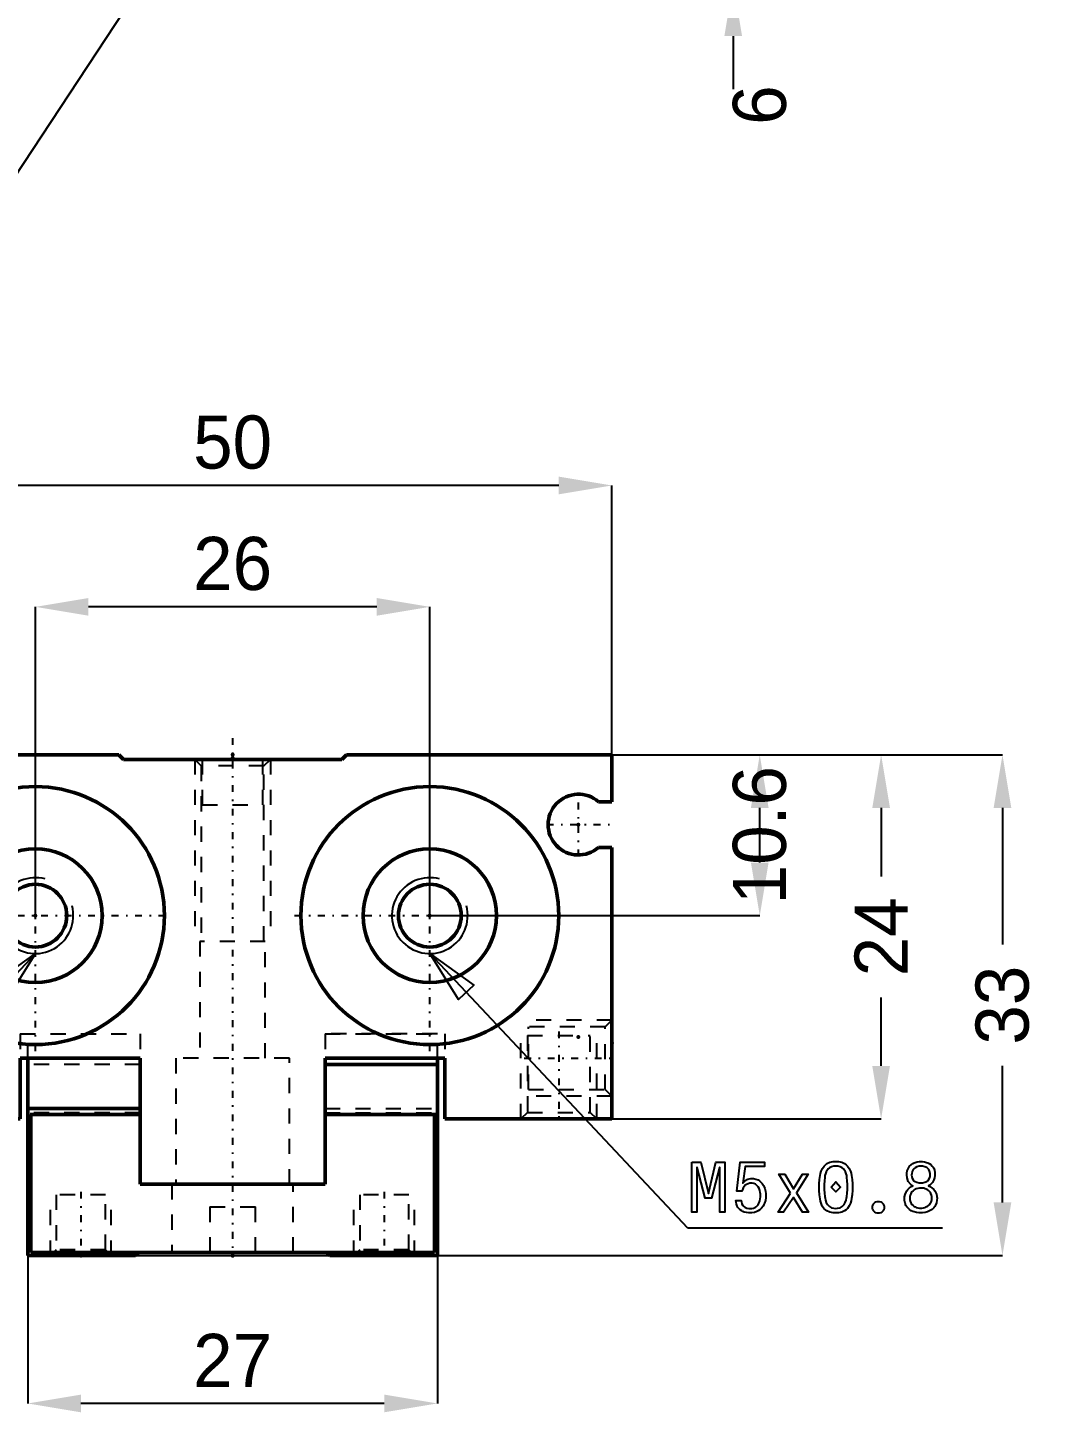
# Model space of a CAD drawing. Header units: millimetres. Extents: x 0 to 771, y 0 to 450.
# Drawn here: x 354 to 420.5, y 195.3 to 286.6 of the extents above; entities that cross this region are included whole.
import ezdxf

# ---------------------------------------------------------------- set-up
doc = ezdxf.new("R2010")
doc.units = ezdxf.units.MM
doc.linetypes.add('Center', pattern=[1.5, 0.45, -0.5, 0.05, -0.5])
doc.linetypes.add('Dashed', pattern=[2, 1, -1])
for name, color, linetype, lineweight in [('2d ConnectionPoints', 7, 'Continuous', 50), ('AM_0', 7, 'Continuous', 50), ('AM_5', 3, 'Continuous', 25), ('AM_7', 7, 'Center', 25), ('AM_9', 6, 'Dashed', 25)]:
    doc.layers.add(name, color=color, linetype=linetype, lineweight=lineweight)
doc.dimstyles.new('ISO-25', dxfattribs={"dimtxt": 2.5, "dimasz": 2.5, "dimexe": 1.25, "dimexo": 0.625, "dimtad": 1, "dimtxsty": 'Standard', "dimcen": 2.5, "dimadec": 0, "dimazin": 0, "dimtfac": 1, "dimtmove": 0, "dimatfit": 3, "dimfxl": 1, "dimarcsym": 0})

# ---------------------------------------------------------------- blocks, each defined once
blk = doc.blocks.new('7_MHF2_16D2_0__FINGER_1_0_in_MHF2_16D2_64_0___1400')
at = {"layer": 'AM_0'}
blk.add_line((353.97, 215.37), (353.97, 218.67), dxfattribs=at)
at = {"layer": 'AM_5', "linetype": 'Dashed'}
for p, q in [((355.47, 205.67), (355.47, 209.67)), ((359.47, 205.67), (359.47, 209.67)), ((375.47, 205.67), (375.47, 209.67)), ((379.47, 205.67), (379.47, 209.67))]:
    blk.add_line(p, q, dxfattribs=at)
at = {"layer": 'AM_7'}
for p, q in [((357.47, 209.87), (357.47, 205.47)), ((377.47, 209.87), (377.47, 205.47))]:
    blk.add_line(p, q, dxfattribs=at)
at = {"layer": 'AM_9'}
for p, q in [((353.97, 218.67), (353.97, 220.27)), ((361.37, 218.27), (353.97, 218.27)), ((373.57, 215.37), (380.97, 215.37)), ((361.37, 215.07), (353.97, 215.07)), ((354.17, 215.07), (354.17, 214.97))]:
    blk.add_line(p, q, dxfattribs=at)
blk = doc.blocks.new('8_MHF2_16D2_0__FINGER_2_0_in_MHF2_16D2_64_0___1400')
at = {"layer": 'AM_0'}
for p, q in [((380.97, 218.27), (373.57, 218.27)), ((380.97, 205.67), (380.97, 218.67)), ((353.97, 215.37), (353.97, 205.67)), ((361.37, 215.37), (353.97, 215.37)), ((354.17, 214.97), (361.37, 214.97)), ((354.17, 205.87), (354.17, 214.97)), ((361.37, 210.37), (361.37, 214.97)), ((373.57, 214.97), (380.77, 214.97)), ((373.57, 214.97), (373.57, 210.37)), ((380.77, 214.97), (380.77, 205.87)), ((373.57, 210.37), (361.37, 210.37)), ((353.97, 205.67), (361.07, 205.67)), ((354.17, 205.87), (380.77, 205.87)), ((361.07, 205.67), (361.27, 205.87)), ((373.67, 205.87), (373.87, 205.67)), ((373.87, 205.67), (380.97, 205.67))]:
    blk.add_line(p, q, dxfattribs=at)
at = {"layer": 'AM_5', "linetype": 'Dashed'}
for p, q in [((355.47, 205.67), (355.47, 209.67)), ((359.47, 205.67), (359.47, 209.67)), ((375.47, 205.67), (375.47, 209.67)), ((379.47, 205.67), (379.47, 209.67))]:
    blk.add_line(p, q, dxfattribs=at)
at = {"layer": 'AM_9'}
for p, q in [((373.57, 220.27), (373.57, 218.67)), ((380.97, 220.27), (373.57, 220.27)), ((380.97, 218.67), (380.97, 220.27)), ((373.57, 215.07), (380.97, 215.07)), ((380.77, 215.07), (380.77, 214.97)), ((363.47, 210.37), (363.47, 205.87)), ((371.47, 205.87), (371.47, 210.37)), ((355.849, 209.67), (355.849, 206.049)), ((359.091, 209.67), (355.849, 209.67)), ((359.091, 206.049), (359.091, 209.67)), ((375.849, 209.67), (375.849, 206.049)), ((379.091, 209.67), (375.849, 209.67)), ((379.091, 206.049), (379.091, 209.67)), ((365.97, 208.87), (365.97, 205.87)), ((365.97, 208.87), (368.97, 208.87)), ((368.97, 205.87), (368.97, 208.87)), ((355.849, 206.049), (355.47, 205.67)), ((359.091, 206.049), (355.849, 206.049)), ((359.47, 205.67), (359.091, 206.049)), ((375.849, 206.049), (375.47, 205.67)), ((379.091, 206.049), (375.849, 206.049)), ((379.47, 205.67), (379.091, 206.049))]:
    blk.add_line(p, q, dxfattribs=at)
blk = doc.blocks.new('9_MHF2_16D2_0__BODY_X_0_in_MHF2_16D2_64_0___1400')
at = {"layer": 'AM_0'}
for p, q in [((359.97, 238.67), (342.47, 238.67)), ((342.47, 238.67), (342.47, 235.57)), ((360.27, 238.37), (359.97, 238.67)), ((374.67, 238.37), (360.27, 238.37)), ((374.97, 238.67), (374.67, 238.37)), ((392.47, 238.67), (374.97, 238.67)), ((392.47, 235.57), (392.47, 238.67)), ((342.47, 235.57), (343.347, 235.57)), ((391.593, 235.57), (392.47, 235.57)), ((343.347, 232.57), (342.47, 232.57)), ((342.47, 232.57), (342.47, 214.67)), ((392.47, 232.57), (391.593, 232.57)), ((392.47, 214.67), (392.47, 232.57)), ((353.47, 214.67), (353.47, 218.67)), ((353.47, 218.67), (361.37, 218.67)), ((361.37, 218.67), (361.37, 214.97)), ((373.57, 214.97), (373.57, 218.67)), ((373.57, 218.67), (381.47, 218.67)), ((381.47, 218.67), (381.47, 214.67)), ((342.47, 214.67), (353.47, 214.67)), ((381.47, 214.67), (392.47, 214.67))]:
    blk.add_line(p, q, dxfattribs=at)
for centre, radius in [((354.47, 228.07), 8.5), ((380.47, 228.07), 8.5), ((354.47, 228.07), 4.4), ((380.47, 228.07), 4.4), ((354.47, 228.07), 2.067), ((380.47, 228.07), 2.067)]:
    blk.add_circle(centre, radius, dxfattribs=at)
for centre, start, end in [((344.67, 234.07), 228.59038, 131.40962), ((390.27, 234.07), 48.59038, 311.40962)]:
    blk.add_arc(centre, 2, start, end, dxfattribs=at)
at = {"layer": 'AM_5', "linetype": 'Dashed'}
for p, q in [((364.97, 238.37), (364.97, 226.37)), ((369.97, 238.37), (369.97, 226.37)), ((342.47, 221.17), (347.97, 221.17)), ((392.47, 221.17), (386.97, 221.17)), ((343.47, 214.67), (343.47, 220.17)), ((348.47, 214.67), (348.47, 220.17)), ((386.47, 214.67), (386.47, 220.17)), ((391.47, 214.67), (391.47, 220.17)), ((342.47, 216.17), (347.97, 216.17)), ((392.47, 216.17), (386.97, 216.17))]:
    blk.add_line(p, q, dxfattribs=at)
at = {"layer": 'AM_5'}
for centre in [(354.47, 228.07), (380.47, 228.07)]:
    blk.add_arc(centre, 2.5, 75, 15, dxfattribs=at)
at = {"layer": 'AM_7'}
for p, q in [((367.47, 239.77), (367.47, 205.535)), ((354.47, 219.145), (354.47, 236.995)), ((380.47, 219.145), (380.47, 236.995)), ((344.67, 231.97), (344.67, 236.17)), ((390.27, 231.97), (390.27, 236.17)), ((342.57, 234.07), (346.77, 234.07)), ((388.17, 234.07), (392.37, 234.07)), ((345.545, 228.07), (363.395, 228.07)), ((371.545, 228.07), (389.395, 228.07)), ((345.97, 220.445), (345.97, 214.395)), ((388.97, 220.445), (388.97, 214.395)), ((342.195, 218.67), (348.245, 218.67)), ((386.695, 218.67), (392.745, 218.67))]:
    blk.add_line(p, q, dxfattribs=at)
at = {"layer": 'AM_9'}
for p, q in [((364.97, 238.37), (365.403, 237.937)), ((365.47, 238.37), (365.47, 235.37)), ((369.47, 235.37), (369.47, 238.37)), ((369.537, 237.937), (369.97, 238.37)), ((365.403, 237.937), (365.403, 226.37)), ((369.537, 237.937), (365.403, 237.937)), ((369.537, 226.37), (369.537, 237.937)), ((365.47, 235.37), (369.47, 235.37)), ((365.32, 226.37), (365.32, 218.67)), ((369.62, 226.37), (365.32, 226.37)), ((369.62, 218.67), (369.62, 226.37)), ((342.903, 220.737), (342.47, 221.17)), ((392.47, 221.17), (392.037, 220.737)), ((347.97, 220.737), (342.903, 220.737)), ((342.903, 216.603), (342.903, 220.737)), ((343.903, 220.17), (348.037, 220.17)), ((343.903, 220.17), (343.903, 215.103)), ((347.97, 216.603), (347.97, 220.737)), ((348.037, 215.103), (348.037, 220.17)), ((353.47, 220.27), (353.47, 218.67)), ((353.47, 220.27), (361.37, 220.27)), ((361.37, 220.27), (361.37, 218.67)), ((373.57, 220.27), (381.47, 220.27)), ((373.57, 220.27), (373.57, 218.67)), ((381.47, 220.27), (381.47, 218.67)), ((386.903, 220.17), (391.037, 220.17)), ((386.903, 220.17), (386.903, 215.103)), ((386.97, 216.603), (386.97, 220.737)), ((392.037, 220.737), (386.97, 220.737)), ((391.037, 215.103), (391.037, 220.17)), ((392.037, 216.603), (392.037, 220.737)), ((363.72, 218.67), (363.72, 210.37)), ((371.22, 218.67), (363.72, 218.67)), ((371.22, 210.37), (371.22, 218.67)), ((342.47, 216.17), (342.903, 216.603)), ((342.903, 216.603), (347.97, 216.603)), ((386.97, 216.603), (392.037, 216.603)), ((392.037, 216.603), (392.47, 216.17)), ((343.903, 215.103), (343.47, 214.67)), ((343.903, 215.103), (348.037, 215.103)), ((348.47, 214.67), (348.037, 215.103)), ((386.903, 215.103), (386.47, 214.67)), ((386.903, 215.103), (391.037, 215.103)), ((391.47, 214.67), (391.037, 215.103))]:
    blk.add_line(p, q, dxfattribs=at)
blk = doc.blocks.new('*D33')
at = {"layer": 'AM_5', "color": 0, "lineweight": -2}
for p, q in [((353.97, 205.67), (353.97, 195.92)), ((380.97, 205.67), (380.97, 195.92)), ((377.47, 195.92), (357.47, 195.92))]:
    blk.add_line(p, q, dxfattribs=at)
at = {"layer": 'AM_5', "color": 0}
for points in [[(357.47, 196.503), (357.47, 195.337), (353.97, 195.92)], [(377.47, 195.337), (377.47, 196.503), (380.97, 195.92)]]:
    blk.add_solid(points, dxfattribs=at)
at = {"layer": 'Defpoints', "color": 0}
for p in [(353.97, 205.67), (380.97, 205.67), (353.97, 195.92)]:
    blk.add_point(p, dxfattribs=at)
at = {"layer": 'AM_5', "color": 0, "insert": (367.47, 198.757), "char_height": 3.5, "attachment_point": 5}
blk.add_mtext('27', dxfattribs=at)
blk = doc.blocks.new('*D34')
at = {"layer": 'AM_5', "color": 0, "lineweight": -2}
for p, q in [((392.47, 238.67), (418.22, 238.67)), ((418.22, 235.17), (418.22, 226.171)), ((418.22, 209.17), (418.22, 218.169)), ((353.97, 205.67), (418.22, 205.67))]:
    blk.add_line(p, q, dxfattribs=at)
at = {"layer": 'AM_5', "color": 0}
for points in [[(418.803, 235.17), (417.637, 235.17), (418.22, 238.67)], [(417.637, 209.17), (418.803, 209.17), (418.22, 205.67)]]:
    blk.add_solid(points, dxfattribs=at)
at = {"layer": 'Defpoints', "color": 0}
for p in [(392.47, 238.67), (353.97, 205.67), (418.22, 205.67)]:
    blk.add_point(p, dxfattribs=at)
at = {"layer": 'AM_5', "color": 0, "insert": (418.22, 222.17), "char_height": 3.5, "attachment_point": 5, "rotation": 90}
blk.add_mtext('33', dxfattribs=at)
blk = doc.blocks.new('*D35')
at = {"layer": 'AM_5', "color": 0, "lineweight": -2}
for p, q in [((392.47, 238.67), (410.22, 238.67)), ((410.22, 235.17), (410.22, 230.655)), ((410.22, 218.17), (410.22, 222.685)), ((392.47, 214.67), (410.22, 214.67))]:
    blk.add_line(p, q, dxfattribs=at)
at = {"layer": 'AM_5', "color": 0}
for points in [[(410.803, 235.17), (409.637, 235.17), (410.22, 238.67)], [(409.637, 218.17), (410.803, 218.17), (410.22, 214.67)]]:
    blk.add_solid(points, dxfattribs=at)
at = {"layer": 'Defpoints', "color": 0}
for p in [(392.47, 238.67), (410.22, 238.67), (392.47, 214.67)]:
    blk.add_point(p, dxfattribs=at)
at = {"layer": 'AM_5', "color": 0, "insert": (410.22, 226.67), "char_height": 3.5, "attachment_point": 5, "rotation": 90}
blk.add_mtext('24', dxfattribs=at)
blk = doc.blocks.new('*D36')
at = {"layer": 'AM_5', "color": 0, "lineweight": -2}
for p, q in [((392.47, 238.67), (402.22, 238.67)), ((402.22, 231.57), (402.22, 235.17)), ((380.47, 228.07), (402.22, 228.07))]:
    blk.add_line(p, q, dxfattribs=at)
at = {"layer": 'AM_5', "color": 0}
for points in [[(402.803, 235.17), (401.637, 235.17), (402.22, 238.67)], [(401.637, 231.57), (402.803, 231.57), (402.22, 228.07)]]:
    blk.add_solid(points, dxfattribs=at)
at = {"layer": 'Defpoints', "color": 0}
for p in [(392.47, 238.67), (402.22, 238.67), (380.47, 228.07)]:
    blk.add_point(p, dxfattribs=at)
at = {"layer": 'AM_5', "color": 0, "insert": (402.22, 233.37), "char_height": 3.5, "attachment_point": 5, "rotation": 90}
blk.add_mtext('10.6', dxfattribs=at)
blk = doc.blocks.new('*D37')
at = {"layer": 'AM_5', "color": 0, "lineweight": -2}
for p, q in [((354.47, 228.07), (354.47, 248.42)), ((376.97, 248.42), (357.97, 248.42)), ((380.47, 228.07), (380.47, 248.42))]:
    blk.add_line(p, q, dxfattribs=at)
at = {"layer": 'AM_5', "color": 0}
for points in [[(357.97, 249.003), (357.97, 247.837), (354.47, 248.42)], [(376.97, 247.837), (376.97, 249.003), (380.47, 248.42)]]:
    blk.add_solid(points, dxfattribs=at)
at = {"layer": 'Defpoints', "color": 0}
for p in [(354.47, 248.42), (354.47, 228.07), (380.47, 228.07)]:
    blk.add_point(p, dxfattribs=at)
at = {"layer": 'AM_5', "color": 0, "insert": (367.47, 251.257), "char_height": 3.5, "attachment_point": 5}
blk.add_mtext('26', dxfattribs=at)
blk = doc.blocks.new('*D38')
at = {"layer": 'AM_5', "color": 0, "lineweight": -2}
for p, q in [((342.47, 238.67), (342.47, 256.42)), ((388.97, 256.42), (345.97, 256.42)), ((392.47, 238.67), (392.47, 256.42))]:
    blk.add_line(p, q, dxfattribs=at)
at = {"layer": 'AM_5', "color": 0}
for points in [[(345.97, 257.003), (345.97, 255.837), (342.47, 256.42)], [(388.97, 255.837), (388.97, 257.003), (392.47, 256.42)]]:
    blk.add_solid(points, dxfattribs=at)
at = {"layer": 'Defpoints', "color": 0}
for p in [(342.47, 256.42), (342.47, 238.67), (392.47, 238.67)]:
    blk.add_point(p, dxfattribs=at)
at = {"layer": 'AM_5', "color": 0, "insert": (367.47, 259.257), "char_height": 3.5, "attachment_point": 5}
blk.add_mtext('50', dxfattribs=at)
blk = doc.blocks.new('*D55')
at = {"layer": 'AM_5', "color": 0, "lineweight": -2}
for p, q in [((400.47, 299.04), (400.47, 302.54)), ((367.47, 295.54), (400.47, 295.54)), ((400.47, 289.54), (400.47, 295.54)), ((367.47, 289.54), (400.47, 289.54)), ((400.47, 286.04), (400.47, 282.54))]:
    blk.add_line(p, q, dxfattribs=at)
at = {"layer": 'AM_5', "color": 0}
for points in [[(399.887, 299.04), (401.053, 299.04), (400.47, 295.54)], [(401.053, 286.04), (399.887, 286.04), (400.47, 289.54)]]:
    blk.add_solid(points, dxfattribs=at)
at = {"layer": 'Defpoints', "color": 0}
for p in [(367.47, 295.54), (400.47, 295.54), (367.47, 289.54)]:
    blk.add_point(p, dxfattribs=at)
at = {"layer": 'AM_5', "color": 0, "insert": (402.22, 281.49), "char_height": 3.5, "attachment_point": 5, "rotation": 90}
blk.add_mtext('6', dxfattribs=at)

msp = doc.modelspace()

# ---------------------------------------------------------------- linework, layer by layer
at = {"layer": '2d ConnectionPoints'}
for p in [(367.47, 238.67), (367.47, 238.47), (390.27, 234.07), (390.27, 234.07), (354.47, 228.07), (380.47, 228.07), (390.27, 220.07), (392.47, 219.67), (392.47, 219.67), (357.47, 205.67), (367.47, 205.67), (367.47, 205.67), (367.47, 205.67)]:
    msp.add_point(p, dxfattribs=at)
at = {"layer": 'AM_5'}
for p, q in [((352.47, 275.79), (365.47, 295.54)), ((337.47, 207.47), (354.47, 225.57)), ((397.47, 207.47), (380.47, 225.57)), ((414.27, 207.47), (397.47, 207.47))]:
    msp.add_line(p, q, dxfattribs=at)
for points in [[(354.47, 225.57), (352.584, 222.54), (351.564, 223.498), (354.47, 225.57)], [(380.47, 225.57), (383.376, 223.498), (382.356, 222.54), (380.47, 225.57)], [(397.745, 211.819), (398.332, 211.819), (398.833, 209.758), (399.329, 211.819), (399.925, 211.819), (399.925, 208.52), (399.588, 208.52), (399.588, 211.473), (399.565, 211.462), (399.042, 209.453), (398.628, 209.453), (398.098, 211.462), (398.082, 211.471), (398.082, 208.52), (397.745, 208.52), (397.745, 211.819)], [(401.587, 208.479), (401.587, 208.479), (401.485, 208.483), (401.338, 208.501), (401.338, 208.501), (401.201, 208.535), (401.114, 208.567), (401.114, 208.567), (401.033, 208.606), (400.924, 208.678), (400.924, 208.678), (400.83, 208.769), (400.776, 208.839), (400.776, 208.839), (400.731, 208.916), (400.681, 209.047), (400.681, 209.047), (400.655, 209.194), (400.65, 209.303), (401.005, 209.303), (401.005, 209.303), (401.011, 209.201), (401.046, 209.067), (401.046, 209.067), (401.11, 208.958), (401.17, 208.898), (401.17, 208.898), (401.24, 208.849), (401.36, 208.795), (401.36, 208.795), (401.498, 208.767), (401.601, 208.761), (401.601, 208.761), (401.689, 208.766), (401.809, 208.791), (401.809, 208.791), (401.915, 208.838), (401.979, 208.882), (401.979, 208.882), (402.035, 208.933), (402.109, 209.021), (402.109, 209.021), (402.168, 209.123), (402.199, 209.198), (402.199, 209.198), (402.225, 209.278), (402.252, 209.403), (402.252, 209.403), (402.267, 209.534), (402.27, 209.626), (402.27, 209.626), (402.267, 209.709), (402.253, 209.831), (402.253, 209.831), (402.226, 209.947), (402.201, 210.023), (402.201, 210.023), (402.171, 210.094), (402.116, 210.19), (402.116, 210.19), (402.047, 210.273), (401.994, 210.322), (401.994, 210.322), (401.936, 210.363), (401.839, 210.407), (401.839, 210.407), (401.73, 210.431), (401.651, 210.436), (401.651, 210.436), (401.566, 210.43), (401.447, 210.401), (401.447, 210.401), (401.337, 210.347), (401.269, 210.297), (401.269, 210.297), (401.207, 210.237), (401.13, 210.132), (401.13, 210.132), (401.073, 210.009), (401.046, 209.917), (400.7, 209.917), (400.937, 211.828), (402.543, 211.828), (402.543, 211.532), (401.26, 211.532), (401.114, 210.438), (401.114, 210.438), (401.162, 210.497), (401.237, 210.573), (401.237, 210.573), (401.316, 210.637), (401.371, 210.671), (401.371, 210.671), (401.429, 210.699), (401.522, 210.73), (401.522, 210.73), (401.624, 210.746), (401.696, 210.75), (401.696, 210.75), (401.808, 210.743), (401.964, 210.712), (401.964, 210.712), (402.106, 210.653), (402.192, 210.599), (402.192, 210.599), (402.272, 210.535), (402.377, 210.422), (402.377, 210.422), (402.463, 210.29), (402.511, 210.191), (402.511, 210.191), (402.55, 210.085), (402.593, 209.918), (402.593, 209.918), (402.616, 209.741), (402.62, 209.617), (402.62, 209.617), (402.615, 209.486), (402.588, 209.301), (402.588, 209.301), (402.537, 209.13), (402.49, 209.024), (402.49, 209.024), (402.434, 208.925), (402.335, 208.794), (402.335, 208.794), (402.216, 208.684), (402.126, 208.622), (402.126, 208.622), (402.03, 208.571), (401.874, 208.515), (401.874, 208.515), (401.706, 208.485), (401.587, 208.479)], [(407.233, 208.475), (407.233, 208.475), (407.061, 208.483), (406.835, 208.527), (406.835, 208.527), (406.647, 208.608), (406.543, 208.684), (406.543, 208.684), (406.454, 208.774), (406.343, 208.932), (406.343, 208.932), (406.261, 209.118), (406.221, 209.258), (406.221, 209.258), (406.192, 209.412), (406.159, 209.671), (406.159, 209.671), (406.142, 209.965), (406.138, 210.181), (406.138, 210.181), (406.142, 210.391), (406.159, 210.679), (406.159, 210.679), (406.192, 210.934), (406.223, 211.086), (406.223, 211.086), (406.263, 211.225), (406.346, 211.41), (406.346, 211.41), (406.457, 211.567), (406.547, 211.656), (406.547, 211.656), (406.651, 211.731), (406.838, 211.812), (406.838, 211.812), (407.063, 211.856), (407.233, 211.864), (407.233, 211.864), (407.404, 211.856), (407.629, 211.812), (407.629, 211.812), (407.817, 211.731), (407.921, 211.656), (407.921, 211.656), (408.011, 211.567), (408.122, 211.41), (408.122, 211.41), (408.206, 211.225), (408.246, 211.087), (408.246, 211.087), (408.277, 210.936), (408.31, 210.68), (408.31, 210.68), (408.328, 210.392), (408.332, 210.181), (408.332, 210.181), (408.328, 209.969), (408.309, 209.677), (408.309, 209.677), (408.275, 209.419), (408.243, 209.264), (408.243, 209.264), (408.201, 209.123), (408.116, 208.935), (408.116, 208.935), (408.003, 208.775), (407.913, 208.685), (407.913, 208.685), (407.809, 208.609), (407.622, 208.527), (407.622, 208.527), (407.4, 208.483), (407.233, 208.475)], [(412.84, 208.484), (412.84, 208.484), (412.725, 208.487), (412.56, 208.508), (412.56, 208.508), (412.404, 208.545), (412.305, 208.58), (412.305, 208.58), (412.211, 208.623), (412.085, 208.705), (412.085, 208.705), (411.977, 208.807), (411.914, 208.886), (411.914, 208.886), (411.86, 208.974), (411.803, 209.123), (411.803, 209.123), (411.772, 209.293), (411.766, 209.416), (411.766, 209.416), (411.772, 209.535), (411.803, 209.7), (411.803, 209.7), (411.861, 209.849), (411.915, 209.94), (411.915, 209.94), (411.978, 210.022), (412.089, 210.128), (412.089, 210.128), (412.218, 210.213), (412.314, 210.258), (412.314, 210.258), (412.169, 210.357), (412.012, 210.55), (412.012, 210.55), (411.927, 210.799), (411.911, 210.995), (411.911, 210.995), (411.917, 211.105), (411.944, 211.257), (411.944, 211.257), (411.996, 211.393), (412.043, 211.475), (412.043, 211.475), (412.099, 211.55), (412.195, 211.646), (412.195, 211.646), (412.306, 211.725), (412.388, 211.768), (412.388, 211.768), (412.474, 211.802), (412.607, 211.84), (412.607, 211.84), (412.745, 211.86), (412.84, 211.864), (412.84, 211.864), (412.939, 211.861), (413.082, 211.842), (413.082, 211.842), (413.217, 211.807), (413.304, 211.774), (413.304, 211.774), (413.385, 211.735), (413.494, 211.661), (413.494, 211.661), (413.589, 211.569), (413.644, 211.499), (413.644, 211.499), (413.69, 211.421), (413.74, 211.292), (413.74, 211.292), (413.767, 211.146), (413.772, 211.041), (413.772, 211.041), (413.768, 210.937), (413.744, 210.79), (413.744, 210.79), (413.701, 210.655), (413.661, 210.571), (413.661, 210.571), (413.613, 210.493), (413.526, 210.391), (413.526, 210.391), (413.423, 210.307), (413.345, 210.26), (413.345, 210.26), (413.442, 210.213), (413.574, 210.126), (413.574, 210.126), (413.687, 210.022), (413.752, 209.942), (413.752, 209.942), (413.807, 209.856), (413.866, 209.716), (413.866, 209.716), (413.898, 209.565), (413.904, 209.457), (413.904, 209.457), (413.898, 209.327), (413.867, 209.148), (413.867, 209.148), (413.81, 208.992), (413.756, 208.9), (413.756, 208.9), (413.694, 208.817), (413.585, 208.711), (413.585, 208.711), (413.461, 208.627), (413.368, 208.583), (413.368, 208.583), (413.271, 208.547), (413.116, 208.508), (413.116, 208.508), (412.953, 208.488), (412.84, 208.484)], [(404.239, 209.769), (403.47, 211.023), (403.869, 211.023), (404.442, 210.074), (405.045, 211.023), (405.406, 211.023), (404.647, 209.799), (405.443, 208.52), (405.04, 208.52), (404.435, 209.503), (403.796, 208.52), (403.427, 208.52), (404.239, 209.769)], [(407.233, 208.775), (407.233, 208.775), (407.353, 208.782), (407.511, 208.82), (407.511, 208.82), (407.643, 208.891), (407.716, 208.957), (407.716, 208.957), (407.78, 209.034), (407.858, 209.169), (407.858, 209.169), (407.916, 209.325), (407.944, 209.441), (407.944, 209.441), (407.965, 209.568), (407.987, 209.778), (407.987, 209.778), (407.999, 210.011), (408.002, 210.181), (408.002, 210.181), (408, 210.36), (407.989, 210.602), (407.989, 210.602), (407.969, 210.813), (407.95, 210.935), (407.95, 210.935), (407.925, 211.045), (407.87, 211.193), (407.87, 211.193), (407.794, 211.319), (407.732, 211.391), (407.732, 211.391), (407.659, 211.452), (407.524, 211.517), (407.524, 211.517), (407.359, 211.553), (407.233, 211.559), (407.233, 211.559), (407.107, 211.553), (406.944, 211.517), (406.944, 211.517), (406.81, 211.452), (406.737, 211.391), (406.737, 211.391), (406.675, 211.319), (406.599, 211.193), (406.599, 211.193), (406.545, 211.045), (406.52, 210.935), (406.52, 210.935), (406.501, 210.813), (406.481, 210.602), (406.481, 210.602), (406.47, 210.36), (406.468, 210.181), (406.468, 210.181), (406.471, 210.01), (406.482, 209.775), (406.482, 209.775), (406.504, 209.565), (406.524, 209.439), (406.524, 209.439), (406.551, 209.324), (406.608, 209.168), (406.608, 209.168), (406.685, 209.034), (406.748, 208.957), (406.748, 208.957), (406.821, 208.891), (406.953, 208.82), (406.953, 208.82), (407.112, 208.782), (407.233, 208.775)], [(412.84, 210.461), (412.84, 210.461), (412.951, 210.466), (413.099, 210.495), (413.099, 210.495), (413.224, 210.549), (413.295, 210.599), (413.295, 210.599), (413.354, 210.659), (413.417, 210.764), (413.417, 210.764), (413.452, 210.888), (413.458, 210.982), (413.458, 210.982), (413.452, 211.085), (413.419, 211.223), (413.419, 211.223), (413.356, 211.339), (413.299, 211.405), (413.299, 211.405), (413.23, 211.46), (413.105, 211.519), (413.105, 211.519), (412.954, 211.551), (412.84, 211.557), (412.84, 211.557), (412.728, 211.551), (412.581, 211.518), (412.581, 211.518), (412.458, 211.458), (412.389, 211.402), (412.389, 211.402), (412.332, 211.336), (412.27, 211.218), (412.27, 211.218), (412.236, 211.078), (412.23, 210.972), (412.23, 210.972), (412.236, 210.88), (412.269, 210.758), (412.269, 210.758), (412.33, 210.654), (412.386, 210.596), (412.386, 210.596), (412.454, 210.547), (412.577, 210.494), (412.577, 210.494), (412.726, 210.466), (412.84, 210.461)], [(406.928, 210.181), (407.233, 210.522), (407.538, 210.181), (407.233, 209.871), (406.928, 210.181)], [(412.84, 208.798), (412.84, 208.798), (412.915, 208.8), (413.024, 208.816), (413.024, 208.816), (413.129, 208.844), (413.197, 208.87), (413.197, 208.87), (413.261, 208.902), (413.347, 208.962), (413.347, 208.962), (413.421, 209.035), (413.464, 209.091), (413.464, 209.091), (413.5, 209.153), (413.54, 209.255), (413.54, 209.255), (413.561, 209.37), (413.565, 209.453), (413.565, 209.453), (413.561, 209.537), (413.54, 209.654), (413.54, 209.654), (413.501, 209.758), (413.465, 209.82), (413.465, 209.82), (413.423, 209.877), (413.349, 209.95), (413.349, 209.95), (413.264, 210.011), (413.2, 210.043), (413.2, 210.043), (413.133, 210.07), (413.028, 210.099), (413.028, 210.099), (412.917, 210.114), (412.84, 210.117), (412.84, 210.117), (412.761, 210.114), (412.648, 210.097), (412.648, 210.097), (412.54, 210.067), (412.472, 210.039), (412.472, 210.039), (412.408, 210.004), (412.322, 209.942), (412.322, 209.942), (412.248, 209.866), (412.206, 209.809), (412.206, 209.809), (412.17, 209.746), (412.132, 209.642), (412.132, 209.642), (412.111, 209.527), (412.107, 209.444), (412.107, 209.444), (412.111, 209.362), (412.132, 209.25), (412.132, 209.25), (412.171, 209.15), (412.207, 209.089), (412.207, 209.089), (412.25, 209.033), (412.324, 208.961), (412.324, 208.961), (412.409, 208.902), (412.473, 208.87), (412.473, 208.87), (412.541, 208.844), (412.648, 208.816), (412.648, 208.816), (412.761, 208.8), (412.84, 208.798)], [(410.033, 208.456), (410.033, 208.456), (409.966, 208.461), (409.877, 208.483), (409.877, 208.483), (409.8, 208.524), (409.755, 208.562), (409.755, 208.562), (409.718, 208.607), (409.677, 208.685), (409.677, 208.685), (409.655, 208.776), (409.651, 208.843), (409.651, 208.843), (409.655, 208.91), (409.677, 209.001), (409.677, 209.001), (409.718, 209.079), (409.755, 209.124), (409.755, 209.124), (409.8, 209.162), (409.877, 209.203), (409.877, 209.203), (409.966, 209.226), (410.033, 209.23), (410.033, 209.23), (410.1, 209.226), (410.191, 209.203), (410.191, 209.203), (410.269, 209.162), (410.314, 209.124), (410.314, 209.124), (410.352, 209.079), (410.393, 209.001), (410.393, 209.001), (410.415, 208.91), (410.419, 208.843), (410.419, 208.843), (410.415, 208.777), (410.393, 208.687), (410.393, 208.687), (410.352, 208.609), (410.314, 208.563), (410.314, 208.563), (410.269, 208.525), (410.191, 208.483), (410.191, 208.483), (410.1, 208.461), (410.033, 208.456)]]:
    msp.add_lwpolyline(points, dxfattribs=at)

# ---------------------------------------------------------------- block references
for name in ['9_MHF2_16D2_0__BODY_X_0_in_MHF2_16D2_64_0___1400', '7_MHF2_16D2_0__FINGER_1_0_in_MHF2_16D2_64_0___1400', '8_MHF2_16D2_0__FINGER_2_0_in_MHF2_16D2_64_0___1400']:
    msp.add_blockref(name, (0, 0))

# ---------------------------------------------------------------- dimensions: what is measured, and where the dimension line sits
for base, p1, p2, text, picture, middle in [((400.47, 295.54), (367.47, 289.54), (367.47, 295.54), '6', '*D55', (402.22, 281.49)), ((418.22, 205.67), (392.47, 238.67), (353.97, 205.67), '33', '*D34', (418.22, 222.17)), ((402.22, 238.67), (380.47, 228.07), (392.47, 238.67), '10.6', '*D36', (402.22, 233.37)), ((410.22, 238.67), (392.47, 214.67), (392.47, 238.67), '24', '*D35', (410.22, 226.67))]:
    dim = msp.add_linear_dim(base=base, p1=p1, p2=p2, angle=90, text=text, dimstyle='ISO-25', override={"dimtxt": 3.5, "dimasz": 3.5, "dimexe": 0, "dimexo": 0, "dimgap": 1.05}, dxfattribs=at)
    dim.commit()
    dim.dimension.update_dxf_attribs({"geometry": picture, "text_midpoint": middle, "dimtype": 160, "text_rotation": 90})
for base, p1, p2, text, picture, middle in [((342.47, 256.42), (392.47, 238.67), (342.47, 238.67), '50', '*D38', (367.47, 256.42)), ((354.47, 248.42), (380.47, 228.07), (354.47, 228.07), '26', '*D37', (367.47, 248.42)), ((353.97, 195.92), (380.97, 205.67), (353.97, 205.67), '27', '*D33', (367.47, 195.92))]:
    dim = msp.add_linear_dim(base=base, p1=p1, p2=p2, text=text, dimstyle='ISO-25', override={"dimtxt": 3.5, "dimasz": 3.5, "dimexe": 0, "dimexo": 0, "dimgap": 1.05}, dxfattribs=at)
    dim.commit()
    dim.dimension.update_dxf_attribs({"geometry": picture, "text_midpoint": middle, "dimtype": 160})

doc.saveas('drawing.dxf')
